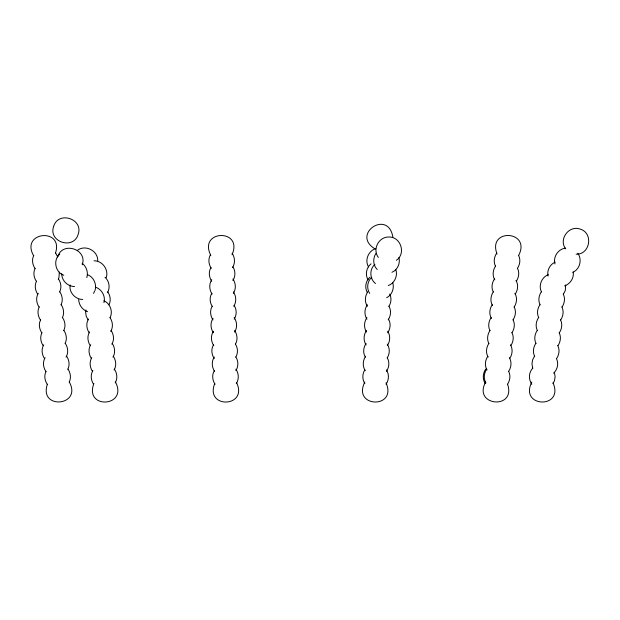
<?xml version="1.0" encoding="UTF-8"?>
<svg xmlns="http://www.w3.org/2000/svg" width="620" height="620" viewBox="0 0 620 620"><rect width="100%" height="100%" fill="white"/><g stroke="black" fill="none" stroke-linecap="round" stroke-linejoin="round"><path stroke-width="0.93" d="M70.114 284.96C68.781 292.338 75.361 299.483 82.747 299.437M82.227 264.771C87.854 249.232 62.302 240.932 57.722 256.812M86.816 277.651C88.404 272.42 86.498 266.546 82.135 263.252M86.002 309.93L85.622 312.317L86.25 316.301L88.087 319.889M94.999 290.532C96.976 284.301 93.674 276.923 87.443 274.668M106.237 277.651C108.95 269.677 102.416 260.679 93.992 260.788M103.943 302.622C105.78 296.259 101.758 289.253 95.542 287.184M33.829 255.37C31.605 259.439 32.426 264.593 34.922 268.359M35.193 268.258C32.968 272.327 33.79 277.481 36.285 281.248M36.557 281.139C34.34 285.208 35.154 290.362 37.657 294.128M55.405 253.324C64.185 227.424 20.22 231.392 33.457 255.479M38.285 293.299C35.689 297.492 36.332 303.017 39.021 307.009M39.285 306.9C37.068 310.969 37.882 316.123 40.385 319.889M58.233 279.093L58.962 277.651L59.342 272.079M40.649 319.781C38.432 323.857 39.254 329.011 41.749 332.777M59.598 291.974C61.814 287.905 61 282.751 58.497 278.985M42.013 332.669C39.796 336.738 40.618 341.891 43.113 345.658M60.962 304.854C63.178 300.785 62.364 295.632 59.861 291.865M43.749 344.829C41.153 349.021 41.796 354.547 44.477 358.538M62.326 317.735C64.542 313.666 63.728 308.512 61.225 304.746M45.113 357.717C42.517 361.902 43.16 367.428 45.841 371.419M63.69 330.623C65.914 326.546 65.092 321.392 62.589 317.626M46.113 371.31C43.888 375.387 44.71 380.541 47.205 384.299M65.053 343.503C67.278 339.435 66.456 334.281 63.961 330.514M47.376 384.199C38.595 410.099 82.561 406.131 69.316 382.044M93.535 293.407L94.635 291.253M66.053 357.104C68.65 352.912 68.006 347.386 65.325 343.395M88.459 319.067C85.862 323.253 86.498 328.786 89.187 332.777M67.789 369.264C70.006 365.196 69.184 360.042 66.689 356.275M107.454 292.687C110.391 287.858 109.298 280.953 105.005 277.272M89.559 331.948C86.963 336.133 87.606 341.667 90.295 345.658M69.153 382.145C71.37 378.076 70.548 372.922 68.053 369.156M108.918 304.854C111.143 300.785 110.321 295.632 107.826 291.865M90.667 344.829C88.071 349.021 88.706 354.547 91.396 358.538M110.027 317.735C113.235 311.752 110.213 303.374 103.92 300.801M91.768 357.717C89.172 361.902 89.815 367.428 92.496 371.419M110.763 331.336C113.359 327.151 112.716 321.617 110.034 317.626M92.876 370.597C90.28 374.782 90.915 380.316 93.605 384.299M111.864 344.216C114.46 340.031 113.824 334.506 111.135 330.514M93.899 383.478C83.863 409.696 128.441 407.115 115.475 382.044M112.972 357.104C115.568 352.912 114.925 347.386 112.243 343.395M114.072 369.985C116.668 365.8 116.033 360.267 113.344 356.275M115.181 382.865C117.777 378.68 117.133 373.147 114.452 369.156M210.544 254.657C207.948 258.842 208.583 264.368 211.273 268.359M210.963 267.538C208.367 271.723 209.01 277.256 211.691 281.248M211.753 279.697C208.855 284.03 209.211 289.897 212.118 294.128M211.808 293.299C209.405 297.22 209.692 302.475 212.172 306.288M232.027 254.758C243.621 228.346 197.788 229.633 210.823 255.479M212.226 306.187C209.63 310.372 210.273 315.898 212.962 319.889M232.485 267.646C235.375 263.314 235.019 257.447 232.12 253.216M213.017 318.347C210.126 322.679 210.482 328.538 213.381 332.777M232.903 280.527C235.585 276.458 235.585 270.886 232.903 266.817M213.435 331.227C210.544 335.56 210.901 341.426 213.807 345.658M233.329 293.407C236.22 289.083 235.863 283.216 232.957 278.985M213.497 344.829C210.901 349.021 211.536 354.547 214.226 358.538M233.748 306.288C236.638 301.963 236.282 296.096 233.383 291.865M214.28 356.996C211.389 361.321 211.746 367.187 214.644 371.419M234.174 319.176C236.848 315.107 236.848 309.535 234.174 305.466M214.334 370.597C211.746 374.782 212.381 380.316 215.07 384.299M234.593 332.056C237.483 327.724 237.127 321.865 234.228 317.626M214.729 383.478C204.654 408.968 248.24 407.673 236.669 382.757M235.383 344.216C237.972 340.031 237.336 334.506 234.647 330.514M235.802 357.104C238.204 353.183 237.917 347.928 235.437 344.115M235.856 370.706C238.537 366.629 238.537 361.065 235.856 356.996M236.282 383.586C239.173 379.254 238.816 373.395 235.91 369.156M376.1 253.216C372.697 258.052 372.884 265.329 377.239 269.499M367.738 291.865C364.839 296.096 364.483 301.963 367.373 306.288M367.319 304.746C364.413 308.977 364.056 314.844 366.955 319.176M366.893 317.626C363.994 321.865 363.638 327.724 366.529 332.056M366.474 330.514C363.568 334.746 363.212 340.613 366.11 344.937M366.056 343.395C363.367 347.386 362.723 352.912 365.32 357.104M388.949 306.288C391.259 302.707 391.724 297.817 389.678 294.019M365.63 356.275C362.731 360.507 362.375 366.374 365.265 370.706M388.159 319.889C390.848 315.898 391.491 310.372 388.895 306.187M364.839 369.877C362.165 373.945 362.165 379.517 364.839 383.586M387.74 332.777C390.429 328.786 391.065 323.253 388.469 319.067M364.816 382.044C351.78 407.882 397.614 409.169 386.028 382.757M387.322 345.658C390.22 341.426 390.577 335.56 387.686 331.227M387.26 357.817C389.941 353.749 389.941 348.184 387.26 344.115M386.477 371.419C389.159 367.428 389.802 361.902 387.206 357.717M386.051 384.299C388.957 380.068 389.313 374.209 386.415 369.877M496.612 253.216C494.117 256.982 493.295 262.136 495.512 266.205M495.512 266.104C492.822 270.088 492.179 275.621 494.775 279.806M494.404 278.985C491.908 282.751 491.087 287.905 493.303 291.974M493.303 291.865C490.614 295.856 489.971 301.382 492.567 305.575M492.195 304.746C489.506 308.737 488.87 314.27 491.466 318.455M518.638 255.479C531.611 230.408 487.033 227.827 497.062 254.045M491.094 317.626C488.591 321.392 487.777 326.546 489.994 330.623M517.46 268.359C519.955 264.593 520.777 259.439 518.553 255.37M489.986 330.514C487.49 334.281 486.669 339.435 488.886 343.503M516.351 281.248C518.847 277.481 519.668 272.327 517.452 268.258M488.886 343.395C486.196 347.386 485.553 352.912 488.149 357.104M515.251 294.128C517.933 290.137 518.576 284.603 515.98 280.418M487.777 356.275C485.088 360.267 484.453 365.8 487.049 369.985M514.143 307.009C516.832 303.017 517.468 297.492 514.879 293.299M485.646 369.156C482.748 373.395 482.391 379.254 485.282 383.586M486.677 369.156C483.988 373.147 483.344 378.68 485.94 382.865M513.042 319.889C515.538 316.123 516.359 310.969 514.135 306.9M485.646 382.044C472.409 406.131 516.375 410.099 507.594 384.199M511.934 332.777C514.429 329.011 515.251 323.857 513.034 319.781M510.834 345.658C513.329 341.891 514.15 336.738 511.926 332.669M541.26 291.865C538.757 295.632 537.943 300.785 540.159 304.854M509.725 358.538C512.414 354.547 513.05 349.021 510.462 344.829M539.896 304.746C537.393 308.512 536.579 313.666 538.796 317.735M508.625 371.419C511.306 367.428 511.95 361.902 509.353 357.717M538.532 317.626C536.029 321.392 535.215 326.546 537.432 330.623M507.517 384.299C510.02 380.541 510.834 375.387 508.617 371.31M537.16 330.514C534.665 334.281 533.843 339.435 536.067 343.503M535.796 343.395C533.301 347.161 532.479 352.315 534.704 356.384M563.471 294.128L565.3 290.532L565.673 284.96M534.432 356.275L532.603 359.871L531.976 363.847L532.603 367.831M562.1 307.009C564.603 303.242 565.417 298.088 563.2 294.019M560.736 319.889C563.239 316.123 564.053 310.969 561.836 306.9M531.805 382.044C518.769 407.882 564.603 409.169 553.009 382.757M559.372 332.777C561.875 329.011 562.689 323.857 560.472 319.781M558.008 345.658C560.503 341.891 561.325 336.738 559.108 332.669M556.644 358.538C559.139 354.772 559.961 349.618 557.744 345.549M553.009 383.586L554.474 380.711L555.109 376.728L554.474 372.752M59.776 254.13C52.824 259.888 55.265 272.405 63.79 275.296M371.054 263.818C366.389 267.499 364.917 274.707 368.04 279.806M374.914 264.391C369.226 269.188 369.605 279.015 375.488 283.526M369.869 277.272C365.575 280.953 364.483 287.858 367.428 292.687M371.783 277.272C367.234 281.162 366.404 288.471 369.706 293.407M396.351 260.307C406.294 253.626 400.745 236.553 388.779 237.003C378.68 236.724 372.202 249.449 378.355 257.455M532.944 368.017C528.589 372.194 528.403 379.463 531.805 384.299M553.567 373.132C557.636 369.636 558.884 363.173 556.372 358.43M77.314 250.371C85.32 244.21 98.045 250.697 97.766 260.788M375.712 248.535C368.373 250.844 364.421 260.292 368.544 266.925M391.933 272.312C397.466 270.018 400.505 263.322 398.9 257.602M388.329 285.556C394.553 283.301 397.862 275.931 395.878 269.692M386.632 297.709C392.057 295.081 394.49 288.222 392.747 282.573M555.148 262.151C549.925 264.329 546.747 270.56 548.057 276.063M548.343 274.668C541.663 277.047 538.152 285.688 541.524 291.974M572.764 272.312C580.002 269.367 582.351 259.4 577.77 253.216M564.541 285.921C570.136 284.014 574.26 278.016 573.19 272.079M565.75 248.163C558.326 248.697 552.862 256.874 554.97 263.973M576.12 254.208C590.209 254.774 593.673 232.895 580.095 229.075C568.858 224.952 558.302 239.475 565.696 248.899M74.563 286.556C67.657 286.533 61.698 280.573 61.675 273.676M375.294 249.046C350.393 234.492 388.228 208.591 392.871 237.158M87.583 311.69C82.413 309.899 78.779 304.908 78.678 299.437M55.769 253.216L57.598 256.812M53.645 226.409C48.019 241.947 73.571 250.248 78.151 234.368C83.778 218.829 58.226 210.529 53.645 226.409"/></g></svg>
